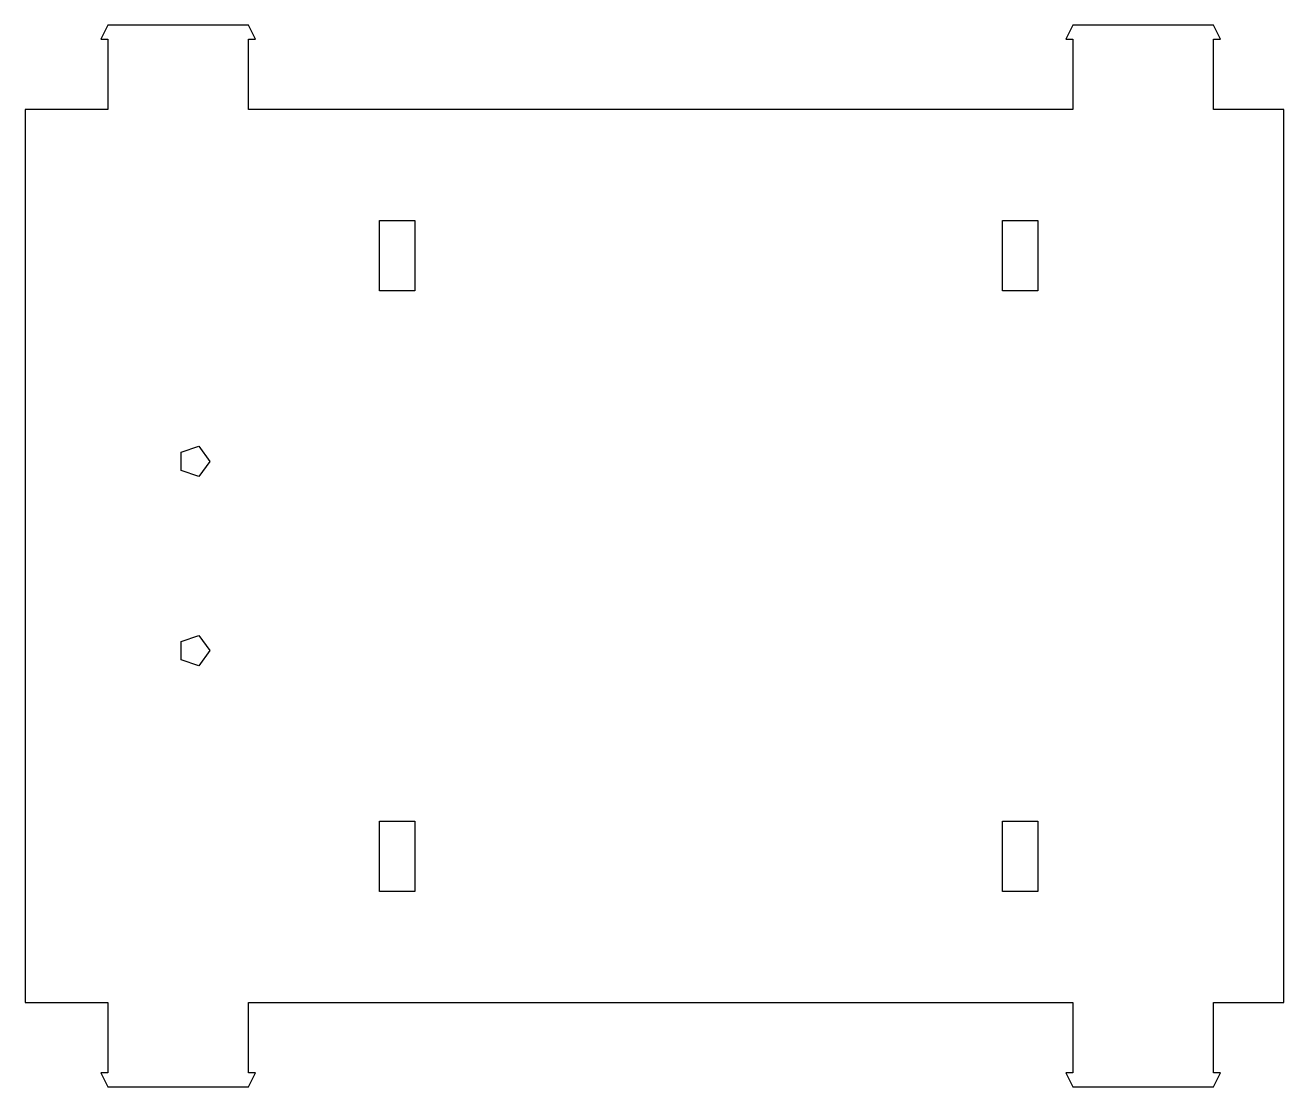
# Model space of a CAD drawing. Header units: metres. Extents: x 0.9 to 90.4, y -6 to 69.5.
import ezdxf

# ---------------------------------------------------------------- set-up
doc = ezdxf.new("R2010")
doc.units = ezdxf.units.M

msp = doc.modelspace()

# ---------------------------------------------------------------- linework, layer by layer
for p, q in [((6.73648, 69.5), (6.23648, 68.5)), ((16.7365, 69.5), (6.73648, 69.5)), ((17.2365, 68.5), (16.7365, 69.5)), ((75.3632, 69.5), (74.8632, 68.5)), ((85.3632, 69.5), (75.3632, 69.5)), ((85.8632, 68.5), (85.3632, 69.5)), ((6.23648, 68.5), (6.73648, 68.5)), ((6.73648, 68.5), (6.73648, 63.5)), ((16.7365, 63.5), (16.7365, 68.5)), ((16.7365, 68.5), (17.2365, 68.5)), ((74.8632, 68.5), (75.3632, 68.5)), ((75.3632, 68.5), (75.3632, 63.5)), ((85.3632, 63.5), (85.3632, 68.5)), ((85.3632, 68.5), (85.8632, 68.5)), ((6.73648, 63.5), (0.86824, 63.5)), ((0.86824, 63.5), (0.86824, 0)), ((75.3632, 63.5), (16.7365, 63.5)), ((90.3632, 63.5), (85.3632, 63.5)), ((90.3632, 0), (90.3632, 63.5)), ((26.0632, 50.6), (26.0632, 55.6)), ((26.0632, 55.6), (28.5632, 55.6)), ((28.5632, 55.6), (28.5632, 50.6)), ((70.3632, 50.6), (70.3632, 55.6)), ((70.3632, 55.6), (72.8632, 55.6)), ((72.8632, 55.6), (72.8632, 50.6)), ((28.5632, 50.6), (26.0632, 50.6)), ((72.8632, 50.6), (70.3632, 50.6)), ((11.9581, 39.1423), (13.2159, 39.5509)), ((13.2159, 39.5509), (13.9932, 38.481)), ((11.9581, 37.8197), (11.9581, 39.1423)), ((13.2159, 37.4111), (11.9581, 37.8197)), ((13.9932, 38.481), (13.2159, 37.4111)), ((11.9581, 25.6803), (13.2159, 26.0889)), ((13.2159, 26.0889), (13.9932, 25.019)), ((11.9581, 24.3577), (11.9581, 25.6803)), ((13.2159, 23.9491), (11.9581, 24.3577)), ((13.9932, 25.019), (13.2159, 23.9491)), ((26.0632, 7.89999), (26.0632, 12.9)), ((26.0632, 12.9), (28.5632, 12.9)), ((28.5632, 12.9), (28.5632, 7.89999)), ((70.3632, 7.89999), (70.3632, 12.9)), ((70.3632, 12.9), (72.8632, 12.9)), ((72.8632, 12.9), (72.8632, 7.89999)), ((28.5632, 7.89999), (26.0632, 7.89999)), ((72.8632, 7.89999), (70.3632, 7.89999)), ((0.86824, 0), (6.73648, 0)), ((6.73648, 0), (6.73648, -5)), ((16.7365, -5), (16.7365, 0)), ((16.7365, 0), (75.3632, 0)), ((75.3632, 0), (75.3632, -5)), ((85.3632, -5), (85.3632, 0)), ((85.3632, 0), (90.3632, 0)), ((6.73648, -5), (6.23648, -5)), ((6.23648, -5), (6.73648, -6)), ((16.7365, -6), (17.2365, -5)), ((17.2365, -5), (16.7365, -5)), ((75.3632, -5), (74.8632, -5)), ((74.8632, -5), (75.3632, -6)), ((85.3632, -6), (85.8632, -5)), ((85.8632, -5), (85.3632, -5)), ((6.73648, -6), (16.7365, -6)), ((75.3632, -6), (85.3632, -6))]:
    msp.add_line(p, q)

doc.saveas('drawing.dxf')
